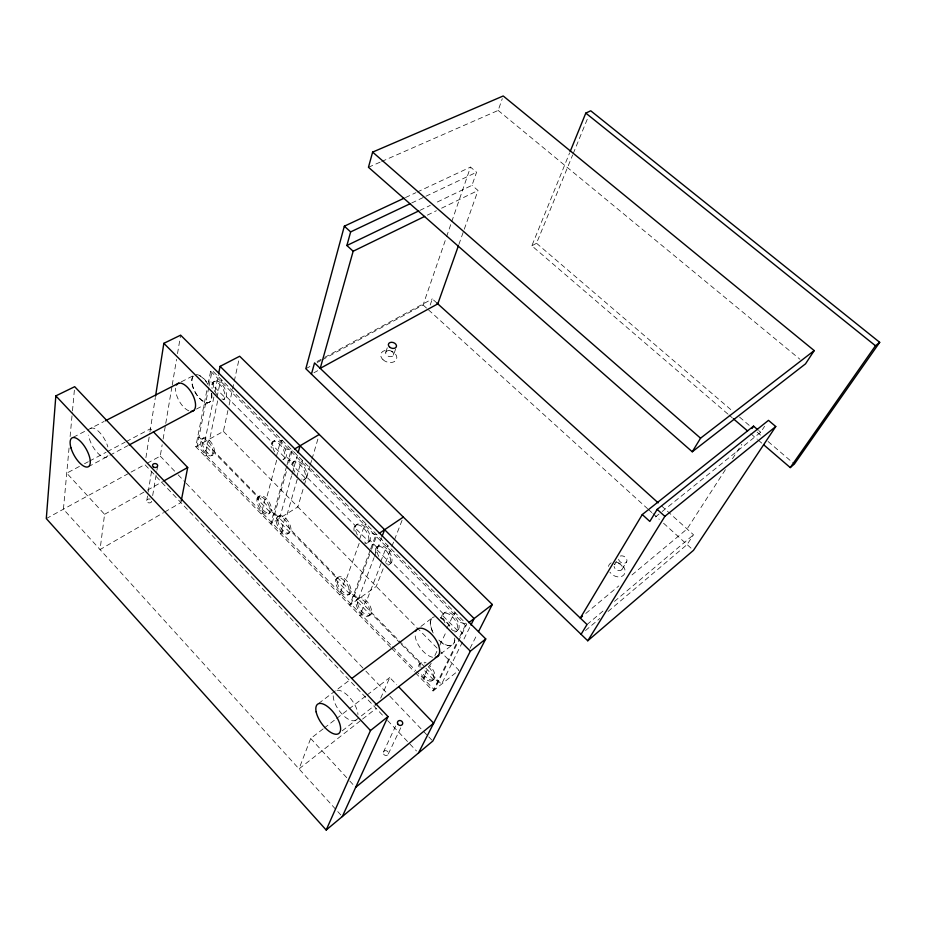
<?xml version="1.0" encoding="UTF-8"?>
<svg xmlns="http://www.w3.org/2000/svg" width="926" height="926" viewBox="0 0 926 926"><rect width="100%" height="100%" fill="white"/><g stroke="black" fill="none" stroke-linecap="round" stroke-linejoin="round"><path stroke-width="0.69" stroke-dasharray="4.63 3.47" d="M69.056 447.952L63.419 509.207L342.296 816.582M70.11 436.551L72.332 412.336M72.471 410.912L74.693 386.698M79.428 466.426L66.741 473.151L104.58 514.312L100.054 549.569L163.497 512.703M145.914 457.664L149.757 433.171M149.977 431.748L155.348 397.52M146.771 500.596L147.928 493.512M148.16 492.088L151.632 470.836M152.663 495.618L156.691 471.565M156.934 470.153L157.651 465.905M147.211 463.255L160.244 456.101L162.166 444.723M163.115 439.028L165.523 424.803M165.754 423.379L171.993 386.385M172.236 384.961L176.553 359.346M177.503 353.663L180.628 335.166M390.656 647.286L195.791 446.691L206.996 389.661M208.107 384.001L210.619 371.233L212.135 370.458L466.739 624.286L434.421 689.882L416.7 671.651M208.767 387.462L197.226 445.904L391.513 645.735M209.056 386.049L212.135 370.458M213.86 397.057L204.785 441.714L424.478 666.766M214.994 391.466L218.397 374.717M217.031 397.404L219.717 384.313L221.233 383.514L221.916 380.204L220.4 380.991M217.645 400.854L209.461 440.406A9.7 4.607 59.9 0 1 212.945 454.874L211.51 455.685A9.711 4.607 59.9 0 1 200.826 444.665A9.711 4.607 59.9 0 1 208.061 441.251A9.711 4.607 59.9 0 1 211.51 455.685M195.791 446.691L223.398 431.4L227.912 410.519M229.127 404.951L233.942 382.693M234.243 381.304L239.07 359.033M276.284 456.946L279.664 444.202L281.157 443.346L282.013 440.116L280.52 440.984M276.666 460.199L266.422 498.639L264.998 499.508L261.919 511.117L263.331 510.249L262.567 513.108L261.155 513.976M286.643 466.253L270.739 523.85L297.848 506.904L303.913 486.405M287.014 464.887L290.787 451.217L292.269 450.349L288.113 465.373M272.151 522.97L287.731 466.739M279.571 518.328L291.563 475.883M291.956 474.506L297.362 455.337M296.586 477.341L300.209 464.725L301.679 463.845L302.605 460.65L301.124 461.53M297.269 479.17L285.914 518.56A9.931 4.873 57.8 0 1 289.062 532.971L287.65 533.874A9.943 4.862 57.8 0 1 276.388 522.264A9.943 4.862 57.8 0 1 284.548 519.509A9.943 4.862 57.8 0 1 287.65 533.874M304.318 485.039L309.967 465.905M310.372 464.539L311.587 460.43M311.993 459.065L318.451 437.199M385.818 352.204L387.762 346.278M393.573 355.086A4.144 2.94 18.3 0 0 388.723 350.56A4.144 2.94 18.3 0 0 386.79 355.295A4.144 2.94 18.3 0 0 393.573 355.086L395.552 349.171M322.225 359.809L423.089 304.955L446.089 238.075M446.563 236.709L451.263 223.062M451.726 221.696L470.512 167.097L476.566 172.248L472.005 185.316L435.509 202.875M430.196 305.001L432.326 298.924L435.972 302.223M381.686 161.471L498.165 110.425L502.297 98.607M458.868 244.476L478.024 190.467L472.005 185.316M359.635 539.036L363.582 528.051L365.029 527.091L366.152 524L364.694 524.961M359.172 543.354L345.988 579.965L344.588 580.926A10.163 5.058 56 0 0 335.744 583.195A10.163 5.058 56 0 0 347.447 595.279A10.163 5.058 56 0 0 344.634 580.984L340.606 592.015L341.995 591.054L341 593.786L339.622 594.747M370.157 550.299L349.727 605.153L376.245 586.424L383.538 567.754M370.655 548.968L375.551 535.807L377.009 534.823L369.335 532.844M351.104 604.18L371.095 550.657M371.592 549.326L377.009 534.823M358.374 599.041L374.023 557.707M374.521 556.364L381.593 537.693M323.116 728.912L310.685 738.485L299.017 768.881L361.395 720M380.667 561.816L385.32 549.766L386.755 548.782L387.936 545.727L386.501 546.722M381.061 563.506L366.557 600.997L365.168 601.981A10.244 5.116 55.4 0 0 356.059 604.065A10.244 5.116 55.4 0 0 367.923 616.311A10.244 5.116 55.4 0 0 365.214 602.039L360.943 612.919L362.321 611.936L361.279 614.632L359.901 615.628M385.621 562.418L391.362 547.752M391.883 546.421L393.967 541.085M394.488 539.754L402.301 519.752M727.836 414.015L531.837 245.807L569.606 152.917M531.837 245.807L536.524 243.26L572.662 154.955M573.206 153.612L587.987 117.486M380.69 698.146L389.765 677.543L396.756 684.8M383.364 752.178L395.749 725.822M431.203 663.271L428.622 666.905L423.645 677.381L424.988 676.316L423.761 678.908L422.406 679.973M446.934 628.384L452.432 616.82L455.233 612.815L453.821 613.892M434.873 655.562L437.327 650.422M439.769 645.295L446.494 631.162M388.307 753.949L402.625 723.889M415.461 672.82L433.079 690.958L457.247 641.822M459.794 636.648L465.327 625.374L466.739 624.286L458.393 621.809M469.656 627.573L441.505 684.21L425.474 667.785M470.038 648.339L477.237 634.148M616.357 561.445L614.436 564.64A4.48 3.38 32.3 0 1 621.196 565.08A4.48 3.38 32.3 0 1 620.038 570.659A4.48 3.38 32.3 0 1 614.065 566.399M622.064 569.34L626.601 561.897M725.394 469.679L687.08 528.966L630.93 575.81M732.431 458.798L741.819 444.272M661.395 505.77L693.505 534.765L687.08 544.569L607.572 611.878M662.148 511.534L760.697 432.245L764.587 426.296M585.487 630.571L599.84 618.418M587.026 624.541L604.585 609.725M614.47 601.402L693.505 534.765M585.788 613.463L618.823 585.915M655.434 516.94L661.025 512.437M433.079 690.958L458.914 670.262L440.764 651.858M436.887 683.214L438.241 682.138L434.641 678.457L433.287 679.522L421.654 667.6M432.384 680.622L433.738 679.545A10.51 5.313 53.4 0 0 429.988 665.84M362.529 719.108L376.141 708.436M342.215 730.834L374.046 705.971M440.718 653.906L452.698 644.554M461.067 634.055L462.456 632.967L458.659 629.159L457.259 630.247L442.107 615.072L443.519 614.007L391.675 562.105L390.251 563.101L375.748 548.574L377.183 547.602L369.983 540.39L368.548 541.363L354.253 527.044L355.7 526.084L306.726 477.052L305.256 477.955L291.551 464.215L293.021 463.336L286.215 456.53L284.745 457.398L271.225 443.855L272.707 442.998L226.372 396.606L224.868 397.404L211.892 384.406L213.397 383.619L210.167 380.389L208.663 381.176M419.86 663.734L421.214 662.68M456.275 631.474L457.675 630.386M324.239 728.033L335.536 719.328M336.67 718.46L347.968 709.756M349.09 708.888L366.048 695.831M367.171 694.951L389.765 677.543M443.068 613.822L444.48 612.757M318.66 703.413L349.669 680.066M420.89 626.439L432.592 617.63A16.795 8.832 53.7 0 0 433.38 632.828M369.127 615.709L370.516 614.714M356.961 599.272L358.35 598.289M352.783 596.957L354.172 595.985M389.383 564.409L390.818 563.413M348.616 594.654L350.005 593.682M336.566 578.368L337.955 577.407M376.581 547.254L378.028 546.271M372.148 544.963L373.583 543.99M367.726 542.694L369.161 541.722M355.052 525.702L356.498 524.741M280.381 533.781L281.793 532.878L282.604 530.042L281.203 530.945L284.502 519.451L285.914 518.56A9.931 4.873 57.8 0 0 277.812 521.373A9.931 4.873 57.8 0 0 289.062 532.971M278.031 516.569L279.444 515.689M273.112 515.25L274.536 514.37M268.239 513.942A9.885 4.804 58.3 0 0 265.044 499.554A9.885 4.804 58.3 0 0 257.127 502.482A9.885 4.804 58.3 0 0 268.239 513.942L269.651 513.062A9.873 4.804 58.3 0 0 266.48 498.686A9.873 4.804 58.3 0 0 258.551 501.614A9.873 4.804 58.3 0 0 269.651 513.062M304.874 479.274L303.415 480.166A10.429 5.336 58.6 0 0 301.112 465.697A10.429 5.336 58.6 0 0 291.32 466.091M258.655 496.73L260.079 495.861M293.357 461.958L294.827 461.09M288.148 460.801L289.618 459.933M284.444 458.787L282.974 459.655A10.36 5.267 59.2 0 0 283.645 450.094A10.36 5.267 59.2 0 0 274.941 441.355A10.36 5.267 59.2 0 0 271.306 447.941M164.735 511.985L180.917 502.587M272.962 441.552L274.443 440.695M104.58 514.312L146.134 490.896M147.396 490.178L162.513 481.67M204.947 456.124L206.382 455.314L206.984 452.363L205.549 453.173L208.014 441.204L209.461 440.406A9.7 4.607 59.9 0 0 202.262 443.867A9.7 4.607 59.9 0 0 212.945 454.874M202.042 438.739L203.489 437.94M46.3 518.595L129.802 472.792M131.064 472.11L144.838 464.551L384.012 716.736M313.96 372.75L317.734 370.678M197.551 437.755L198.986 436.956L202.065 440.105L200.618 440.903L212.968 453.566L214.404 452.756L258.47 497.91L257.046 498.767L269.883 511.939L271.306 511.059L277.765 517.68L276.342 518.572L289.363 531.918L290.776 531.015L337.226 578.611L335.825 579.572L349.368 593.462L350.757 592.49L357.575 599.481M305.835 368.722L310.881 365.978M317.178 362.552L320.963 360.492M317.074 361.522L323.405 358.084M324.667 357.401L432.326 298.924M224.798 398.99L223.305 399.789A10.186 5.035 60.9 0 0 223.606 390.054A10.186 5.035 60.9 0 0 215.249 381.674A10.186 5.035 60.9 0 0 212.1 388.55M88.329 466.727L108.689 455.87M109.951 455.198L127.765 445.707M196.462 409.084L209.415 402.185M84.498 463.729L88.306 461.715M89.567 461.044L106.062 452.293M107.323 451.622L125.079 442.211M126.353 441.54L150.452 428.761L152.408 430.798M213.42 381.987L214.925 381.199M73.27 437.257L86.766 430.335M87.414 430.011L104.129 421.434M181.276 381.848L193.094 375.782M427.303 215.145L436.401 210.723M441.609 208.188L478.024 190.467M419.872 210.399L430.301 205.387M411.665 203.002L424.64 196.844M425.937 196.231L476.566 172.248M405.472 197.562L415.878 192.689M417.175 192.076L470.512 167.097M368.455 167.27L380.366 162.05M285.208 448.809L292.269 450.349M498.165 110.425L799.948 359.265M758.649 430.497L760.697 432.245M536.524 243.26L731.841 410.484M739.515 417.059L750.488 426.458M757.074 432.095L761.461 435.857M768.048 441.494L794.381 464.042M728.924 414.952L732.211 417.776M750.824 433.75L757.399 439.387M758.487 440.325L761.774 443.149M423.089 304.955L426.689 308.231M428.495 309.863L647.552 508.687M648.617 509.659L651.823 512.564M652.888 513.536L659.3 519.359M663.572 523.236L693.47 550.357M210.619 371.233L465.327 625.374M223.398 431.4L439.757 650.828M400.321 643.281L371.303 613.544L369.925 614.54L356.186 600.453M401.328 644.311L420.335 663.792L418.98 664.856L420.763 666.685M392.52 646.776L415.693 670.609M391.652 648.304L414.478 671.801M160.244 456.101L177.213 473.846M178.209 474.888L185.2 482.203M186.195 483.245L364.902 670.1M365.897 671.153L388.862 695.16M389.858 696.202L427.8 735.869M428.796 736.911L431.794 740.048M387.612 720.532L416.492 750.974M310.685 738.485L348.801 779.947M349.773 781.012L355.642 787.389M107.914 455.638A16.402 6.922 60.5 0 1 97.404 452.768A16.402 6.922 60.5 0 1 88.63 435.104M90.459 428.437A16.402 6.922 60.5 0 1 99.742 432.558A16.402 6.922 60.5 0 1 107.856 446.922M356.082 720A17.883 8.207 54.3 0 1 342.064 714.131A17.883 8.207 54.3 0 1 333.21 695.634M336.983 690.275A17.883 8.207 54.3 0 1 350.109 698.007A17.883 8.207 54.3 0 1 357.957 714.525M211.417 393.55A15.476 7.524 61 0 1 199.391 398.296A15.476 7.524 61 0 1 194.124 375.25M199.24 375.516A15.476 7.524 61 0 1 208.281 385.066M454.678 638.095A16.807 8.832 53.7 0 1 438.322 639.901M433.171 632.99A16.807 8.832 53.7 0 1 434.502 616.809M440.22 617.804A16.807 8.832 53.7 0 1 451.83 629.448M188.846 410.82A15.626 7.443 60.9 0 1 175.604 388.202M432.616 657.263A16.969 8.751 53.8 0 1 415.126 634.819M211.649 393.434A15.476 7.535 61 0 1 199.611 398.168A15.476 7.535 61 0 1 194.356 375.134M196.3 374.613A15.476 7.535 61 0 1 207.818 383.769M454.886 640.063A16.795 8.832 53.7 0 1 438.53 639.739M440.429 617.642A16.795 8.832 53.7 0 1 452.05 629.286M151.714 501.279A2.489 1.968 5.4 0 1 148.704 502.841A2.489 1.968 5.4 0 1 146.864 500.26A2.489 1.968 5.4 0 1 150.197 499.16M274.628 451.865A10.348 5.267 59.2 0 1 274.918 440.533A10.348 5.267 59.2 0 1 285.127 449.226A10.348 5.267 59.2 0 1 283.02 459.018M216.892 394.719A10.174 5.035 60.9 0 1 214.959 381.176A10.174 5.035 60.9 0 1 225.446 390.077A10.174 5.035 60.9 0 1 221.927 398.99M357.378 534.915A10.637 5.568 56.6 0 1 358.802 523.803A10.637 5.568 56.6 0 1 369.752 534.8A10.637 5.568 56.6 0 1 364.485 542.046M294.885 472.202A10.418 5.348 58.6 0 1 295.811 460.859A10.418 5.348 58.6 0 1 306.309 471.392A10.418 5.348 58.6 0 1 301.702 479.043M354.126 531.049A10.649 5.568 56.6 0 1 359.103 525.065A10.649 5.568 56.6 0 1 368.305 535.76A10.649 5.568 56.6 0 1 364.879 543.539M444.931 622.77A11.008 5.869 53.7 0 1 447.084 612.028A11.008 5.869 53.7 0 1 458.683 623.661A11.008 5.869 53.7 0 1 452.467 630.328M375.574 552.556A10.73 5.637 55.9 0 1 380.123 546.525A10.73 5.637 55.9 0 1 389.464 555.889A10.73 5.637 55.9 0 1 388.098 565.115M378.803 556.41A10.718 5.649 55.9 0 1 380.401 545.391A10.718 5.649 55.9 0 1 391.501 556.538A10.718 5.649 55.9 0 1 386.015 563.645M428.622 666.905A10.51 5.301 53.4 0 1 432.419 680.598A10.51 5.301 53.4 0 1 420.416 673.04M418.587 666.465A10.51 5.301 53.4 0 1 424.698 663.942M441.771 618.973A11.019 5.857 53.7 0 1 446.934 613.313A11.019 5.857 53.7 0 1 456.68 623.094A11.019 5.857 53.7 0 1 454.84 632.088M433.773 679.522A10.51 5.313 53.4 0 1 421.77 671.975M420.068 667.403A10.51 5.313 53.4 0 1 426.053 662.877M620.304 556.051A4.514 3.38 32.2 0 1 626.705 559.177A4.514 3.38 32.2 0 1 623.152 563.24A4.514 3.38 32.2 0 1 618.591 558.008M615.975 562.105A8.959 6.771 32.4 0 1 624.83 569.363A8.959 6.771 32.4 0 1 620.316 576.805A8.959 6.771 32.4 0 1 609.887 572.141M608.486 566.423A8.959 6.771 32.4 0 1 611.912 562.51M383.572 754.042A2.628 2.373 28.4 0 0 388.04 754.505A2.628 2.373 28.4 0 0 385.887 750.65A2.628 2.373 28.4 0 0 383.572 754.042M337.133 582.246A10.151 5.058 56 0 0 348.836 594.307A10.151 5.058 56 0 0 346.035 580.023A10.151 5.058 56 0 0 337.133 582.246M357.436 603.081A10.232 5.128 55.4 0 0 369.312 615.315A10.232 5.128 55.4 0 0 366.603 601.055A10.232 5.128 55.4 0 0 357.436 603.081M382.994 359.705A8.253 5.88 18.3 0 0 396.525 359.253A8.253 5.88 18.3 0 0 386.825 350.248A8.253 5.88 18.3 0 0 382.994 359.705"/><path stroke-width="1.39" d="M342.296 816.582L388.006 716.608L74.693 386.698L55.838 395.877L46.3 518.595L326.183 830.02L432.789 741.089L485.745 638.94L180.628 335.166L163.844 343.326L155.568 396.096M181.183 501.186L187.7 467.48L153.392 431.817M218.675 373.328L220.099 366.349L239.672 356.255L492.296 604.493L478.545 631.567M404.176 198.164L344.333 226.187L305.835 368.722L587.767 640.769L693.47 550.357L775.757 426.527L768.487 420.358L657.182 509.381L649.832 521.442L642.274 514.555L753.544 426.134L757.63 429.629M311.449 374.127L314.539 362.899L587.026 624.541L581.077 634.31M458.393 245.818L437.801 303.867L320.222 368.363L353.165 251.224L346.891 245.506L350.641 231.905L410.357 203.616M372.634 152.107L368.455 167.27L692.266 451.772L805.516 363.849L814.209 350.595L503.212 95.98L372.634 152.107L700.554 438.183L814.209 350.595M298.137 452.606L300.07 445.753M382.091 536.362L384.626 529.695M570.15 151.586L585.799 113.111L590.73 110.796L879.7 342.331L794.381 464.042L790.248 467.584L763.962 445.024M326.183 830.02L370.481 730.533L388.006 716.608M470.929 625.004L474.135 618.568L220.099 366.349M418.459 753.046L470.35 651.175L485.745 638.94M642.274 514.555L580.278 618.059L582.477 616.218M692.266 451.772L700.554 438.183M587.767 640.769L664.868 516.349L775.757 426.527M751.981 428.553L753.544 426.134M790.248 467.584L875.475 345.757L879.7 342.331M355.642 787.389L433.669 723.183L398.747 686.884M375.18 705.08L438.843 655.377M468.845 622.654L492.296 604.493M351.973 678.33L417.441 629.043M379.185 533.364L403.342 517.078M294.503 449.041L319.262 434.468M163.763 480.964L187.7 467.48M129.038 445.024L193.916 410.45M105.414 420.774L178.695 383.167M353.165 251.224L424.698 216.418M346.891 245.506L418.575 211.024M585.799 113.111L875.475 345.757M733.311 418.714L747.537 430.926M436.609 302.79L658.189 502.864M344.333 226.187L350.641 231.905M657.182 509.381L664.868 516.349M163.844 343.326L470.35 651.175M55.838 395.877L370.481 730.533M176.496 385.019A15.626 7.443 60.9 0 1 192.041 393.538A15.626 7.443 60.9 0 1 191.173 411.318M415.774 631.115A16.969 8.751 53.8 0 1 434.282 637.412A16.969 8.751 53.8 0 1 435.301 657.356M70.966 447.883A16.564 6.806 60.4 0 0 88.329 466.727A16.564 6.806 60.4 0 0 81.326 442.269A16.564 6.806 60.4 0 0 70.966 447.883M316.16 711.897A18.08 8.079 54.4 0 0 336.763 734.249A18.08 8.079 54.4 0 0 331.728 710.369A18.08 8.079 54.4 0 0 316.16 711.897M397.752 723.958A2.72 2.408 27.8 0 0 402.359 724.456A2.72 2.408 27.8 0 0 400.113 720.521A2.72 2.408 27.8 0 0 397.752 723.958M153.554 467.051A2.57 1.979 6.5 0 0 157.651 465.905A2.57 1.979 6.5 0 0 154.11 463.66A2.57 1.979 6.5 0 0 153.554 467.051M389.522 347.007A4.167 2.94 18.4 0 0 396.34 346.81A4.167 2.94 18.4 0 0 391.455 342.273A4.167 2.94 18.4 0 0 389.522 347.007"/></g></svg>
